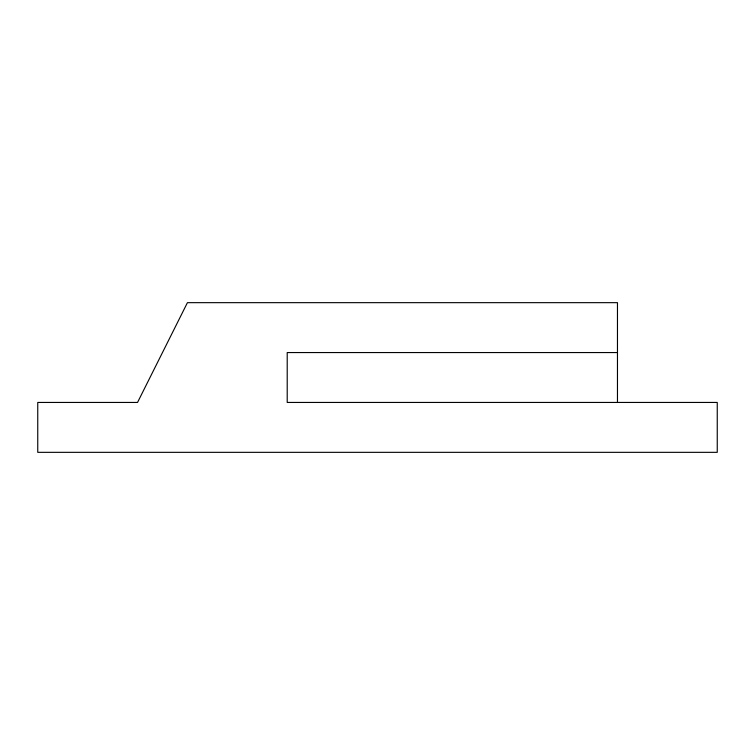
<?xml version="1.0" encoding="UTF-8"?>
<svg xmlns="http://www.w3.org/2000/svg" width="755" height="755" viewBox="0 0 755 755"><rect width="100%" height="100%" fill="white"/><g stroke="black" fill="none" stroke-linecap="round" stroke-linejoin="round"><path stroke-width="1.13" d="M617.467 352.557L287.211 352.557L287.211 402.443L717.25 402.443L717.25 452.339L37.75 452.339L37.75 402.443L137.533 402.443L187.429 302.661L617.467 302.661L617.467 402.443"/></g></svg>
